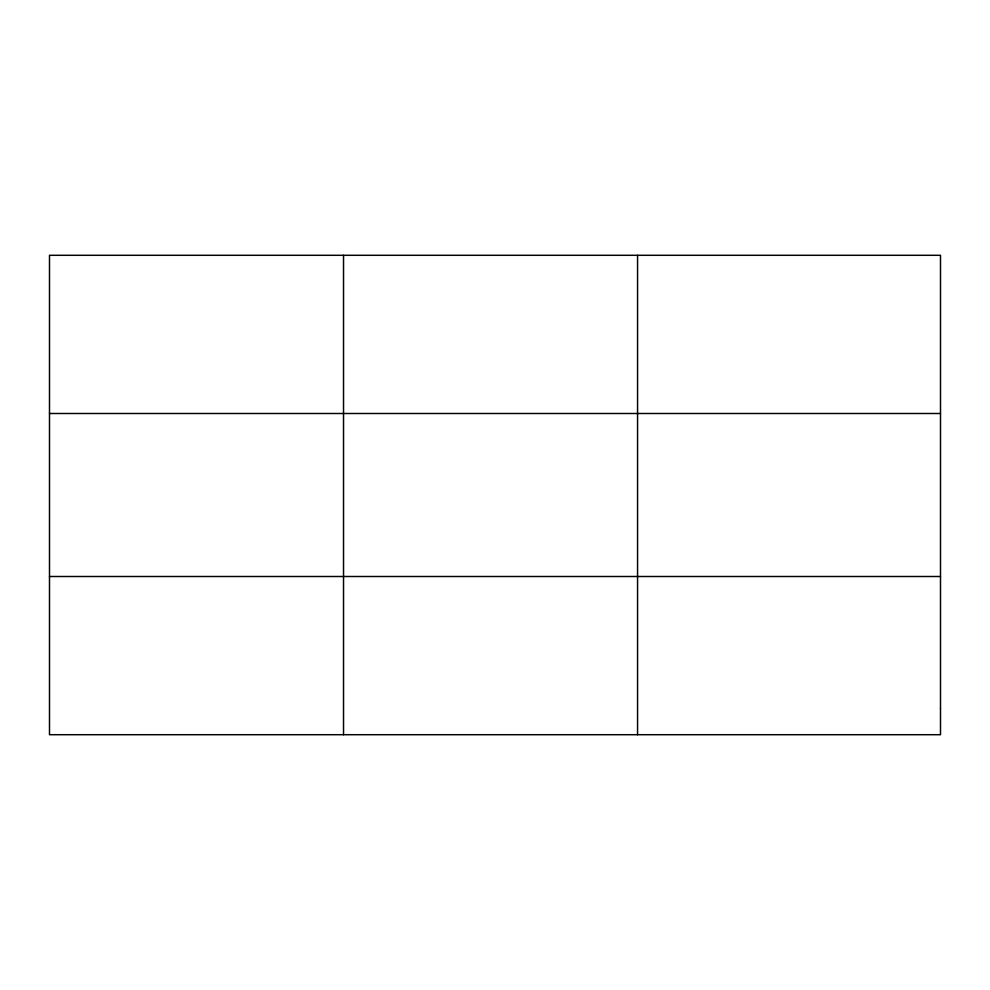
<?xml version="1.0" encoding="UTF-8"?>
<svg xmlns="http://www.w3.org/2000/svg" width="990" height="990" viewBox="0 0 990 990"><rect width="100%" height="100%" fill="white"/><g stroke="black" fill="none" stroke-linecap="round" stroke-linejoin="round"><path stroke-width="1.49" d="M343.53 255.296L343.53 734.704M637.56 255.296L637.56 734.704M49.5 413.498L940.5 413.498M49.5 576.502L940.5 576.502M940.5 708.333L940.5 734.704L49.5 734.704L49.5 255.296L940.5 255.296L940.5 708.333"/></g></svg>
